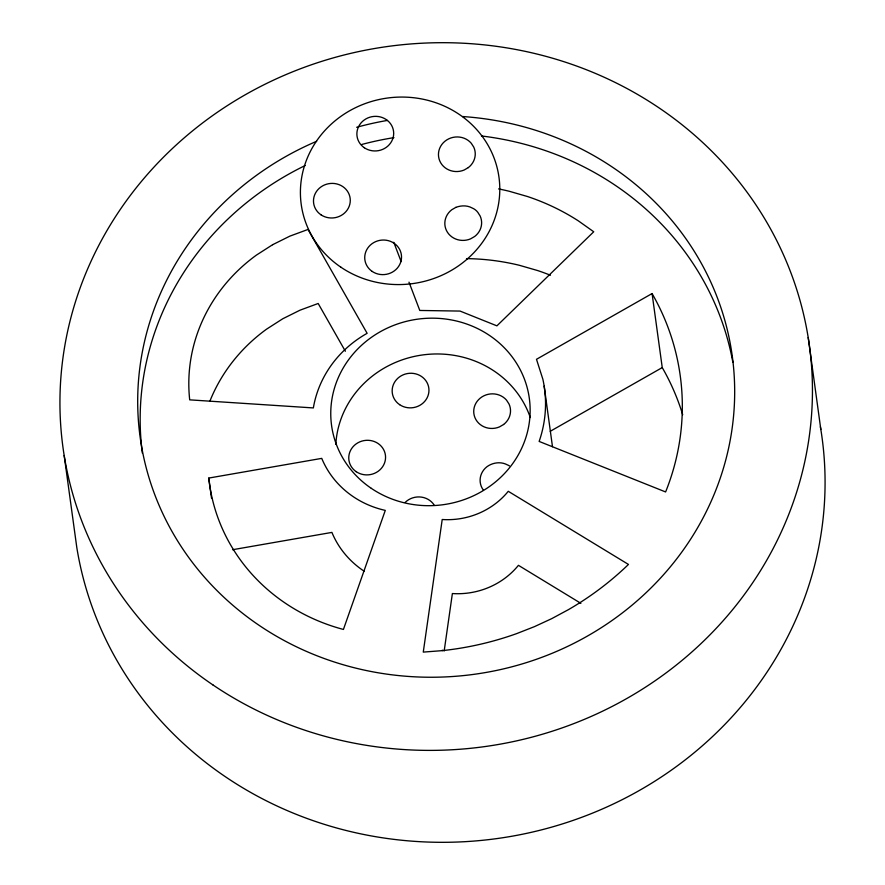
<?xml version="1.0" encoding="UTF-8"?>
<svg xmlns="http://www.w3.org/2000/svg" width="885" height="885" viewBox="0 0 885 885"><rect width="100%" height="100%" fill="white"/><g stroke="black" fill="none" stroke-linecap="round" stroke-linejoin="round"><path stroke-width="1.33" d="M444.181 650.962L452.379 593.547A75.269 70.623 -7.8 0 0 518.433 565.327L580.881 603.338M652.079 293.555L536.487 359.299L542.87 379.256A128.557 120.614 -7.8 0 1 539.142 441.427L665.608 491.949A255.201 239.437 -7.8 0 0 652.079 293.555L662.245 367.585A255.201 239.437 -7.8 0 1 682.7 414.722M550.227 431.305L662.245 367.585M208.772 478.066L321.742 458.375A92.516 86.796 -7.8 0 0 385.285 510.391L343.424 629.445A190.175 178.427 -7.8 0 1 208.772 478.066L211.548 498.255M232.545 549.729L331.908 532.405A92.516 86.796 -7.8 0 0 364.111 571.19M442.345 650.63L423.273 652.101L442.212 519.506A75.269 70.623 -7.8 0 0 508.267 491.297L628.461 564.442A302.98 284.262 -7.8 0 1 568.436 609.643L551.731 618.637L534.463 626.635L516.718 633.594A302.98 284.262 -7.8 0 1 442.345 650.63L442.279 650.154M345.36 351.245L318.18 303.489L300.048 310.17L282.802 318.744L266.673 329.087A169.666 159.189 -7.8 0 0 210.022 400.839M393.77 242.28L401.137 261.573M408.992 282.16L419.789 310.458L460.067 311.077L496.905 325.846L593.724 231.77L578.491 220.962A224.06 210.221 -7.8 0 0 527.548 196.536L509.24 191.26A224.06 210.221 -7.8 0 0 498.576 188.914M808.204 337.528L820.826 429.468M544.164 386.125L552.483 446.693M64.174 455.532L76.796 547.472A376.678 353.414 -7.8 0 0 506.596 837.133A376.678 353.414 -7.8 0 0 820.384 426.769M462.634 116.532A298.82 280.357 -7.8 0 1 705.566 513.079A298.82 280.357 -7.8 0 1 221.648 595.14A298.82 280.357 -7.8 0 1 316.631 141.29M356.666 127.285A298.82 280.357 -7.8 0 1 387.464 120.415M466.517 258.619A224.06 210.221 -7.8 0 1 519.406 265.301L537.715 270.578A224.06 210.221 -7.8 0 1 550.448 275.246M405.131 502.448A18.43 17.291 -7.8 0 1 434.159 505.036M509.428 465.897A13.828 12.976 -7.8 0 0 507.315 464.846C500.965 461.362 492.779 462.468 487.015 466.672A18.43 17.291 -7.8 0 0 483.409 490.157M142.341 453.076A298.82 280.357 -7.8 0 1 305.259 165.495M361.777 144.465A298.82 280.357 -7.8 0 1 393.947 137.64M481.462 135.969A298.82 280.357 -7.8 0 1 732.857 362.308M335.813 444.314A99.806 93.644 -7.8 0 1 422.599 354.951A99.806 93.644 -7.8 0 1 530.292 417.543M272.635 244.702L256.506 255.046A169.666 159.189 -7.8 0 0 189.7 399.854L313.356 407.93A110.769 103.932 -7.8 0 1 367.131 333.313L308.013 229.447L289.882 236.129L272.635 244.702M468.331 167.586L464.227 169.986A18.43 17.291 -7.8 0 1 440.697 162.796A18.43 17.291 -7.8 0 1 446.659 139.996A18.43 17.291 -7.8 0 1 471.229 143.215L473.718 147.043A18.43 17.291 -7.8 0 1 468.331 167.586M455.852 207.367L451.748 209.767A18.43 17.291 -7.8 0 0 447.467 232.301A18.43 17.291 -7.8 0 0 470.599 238.85L474.714 236.45A18.43 17.291 -7.8 0 0 480.09 215.907L478.851 213.993A13.828 12.976 -7.8 0 0 472.048 207.942C467.125 205.187 461.019 205.397 455.852 207.367M503.609 424.49L499.494 426.891A18.43 17.291 -7.8 0 1 475.964 419.7A18.43 17.291 -7.8 0 1 481.938 396.9A18.43 17.291 -7.8 0 1 506.508 400.12L508.986 403.947A18.43 17.291 -7.8 0 1 503.609 424.49M212.975 684.957A376.678 353.414 -7.8 0 0 810.118 429.844A376.678 353.414 -7.8 0 0 285.479 74.794A376.678 353.414 -7.8 0 0 212.975 684.957M356.235 471.705A18.43 17.291 -7.8 0 0 385.451 459.226A18.43 17.291 -7.8 0 0 359.786 441.858A18.43 17.291 -7.8 0 0 356.235 471.705M399.633 404.666A18.43 17.291 -7.8 0 0 428.849 392.188A18.43 17.291 -7.8 0 0 403.184 374.82A18.43 17.291 -7.8 0 0 399.633 404.666M371.313 488.354A99.806 93.644 -7.8 0 0 529.529 420.751A99.806 93.644 -7.8 0 0 390.517 326.676A99.806 93.644 -7.8 0 0 371.313 488.354M320.967 214.801A18.43 17.291 -7.8 0 0 350.172 202.322A18.43 17.291 -7.8 0 0 324.507 184.954A18.43 17.291 -7.8 0 0 320.967 214.801M372.209 271.441A18.43 17.291 -7.8 0 0 401.414 258.962A18.43 17.291 -7.8 0 0 375.749 241.594A18.43 17.291 -7.8 0 0 372.209 271.441M364.354 147.762A18.43 17.291 -7.8 0 0 393.571 135.283A18.43 17.291 -7.8 0 0 367.906 117.915A18.43 17.291 -7.8 0 0 364.354 147.762M340.946 267.237A99.806 93.644 -7.8 0 0 499.173 199.645A99.806 93.644 -7.8 0 0 360.162 105.569A99.806 93.644 -7.8 0 0 340.946 267.237"/></g></svg>
